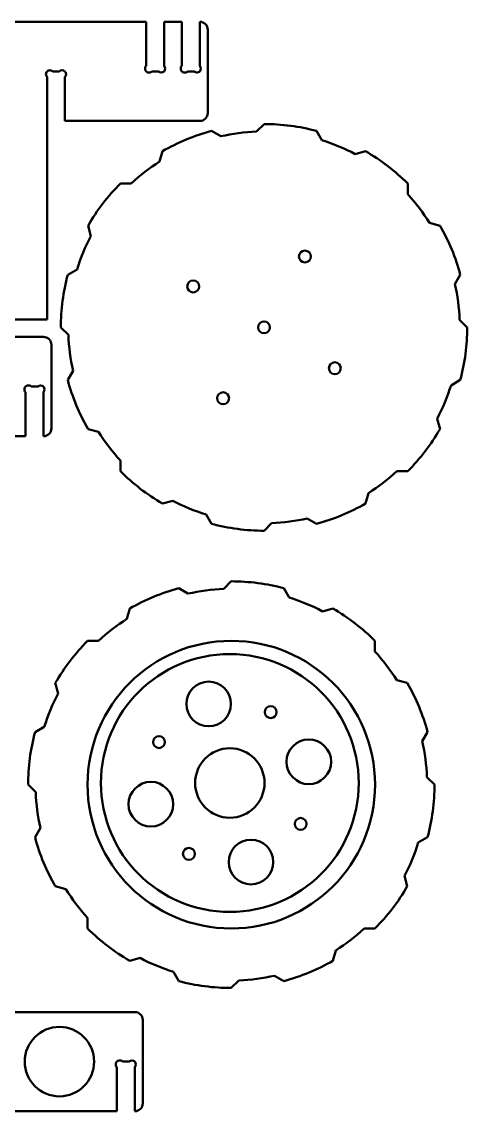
# Model space of a CAD drawing. Header units: millimetres. Extents: x -5696 to 5717, y -1207 to 892.
# Drawn here: x -3218.1 to -3117.9, y -1201.8 to -956.9 of the extents above; entities that cross this region are included whole.
import ezdxf

# ---------------------------------------------------------------- set-up
doc = ezdxf.new("R2010")
doc.units = ezdxf.units.MM
doc.header["$MEASUREMENT"] = 0
doc.layers.add('layer 1', color=7, linetype='Continuous')

msp = doc.modelspace()

# ---------------------------------------------------------------- linework, layer by layer
at = {"layer": 'layer 1', "lineweight": 50}
for points in [[(-3190.0783, -956.9162), (-3190.0783, -956.9162), (-3368.4519, -956.9162), (-3368.4519, -956.9162)], [(-3190.0783, -966.8033), (-3190.0783, -966.8033), (-3190.0783, -956.9162), (-3190.0783, -956.9162)], [(-3186.0649, -956.9162), (-3186.0649, -956.9162), (-3186.0649, -966.8033), (-3186.0649, -966.8033)], [(-3182.0515, -956.9162), (-3182.0515, -956.9162), (-3186.0649, -956.9162), (-3186.0649, -956.9162)], [(-3182.0515, -966.8033), (-3182.0515, -966.8033), (-3182.0515, -956.9162), (-3182.0515, -956.9162)], [(-3178.0381, -956.9162), (-3178.0381, -956.9162), (-3178.0381, -966.8033), (-3178.0381, -966.8033)], [(-3176.2544, -977.4292), (-3176.2544, -977.4292), (-3176.2544, -958.6999), (-3176.2544, -958.6999)], [(-3212.375, -1023.8063), (-3212.375, -1023.8063), (-3212.375, -969.3258), (-3212.375, -969.3258)], [(-3211.1137, -968.0646), (-3211.1137, -968.0646), (-3209.6229, -968.0646), (-3209.6229, -968.0646)], [(-3208.3616, -969.3258), (-3208.3616, -969.3258), (-3208.3616, -979.2129), (-3208.3616, -979.2129)], [(-3187.3262, -968.0646), (-3187.3262, -968.0646), (-3188.817, -968.0646), (-3188.817, -968.0646)], [(-3179.2994, -968.0646), (-3179.2994, -968.0646), (-3180.7902, -968.0646), (-3180.7902, -968.0646)], [(-3208.3616, -979.2129), (-3208.3616, -979.2129), (-3178.0381, -979.2129), (-3178.0381, -979.2129)], [(-3178.0381, -979.2129), (-3177.053, -979.2129), (-3176.2544, -978.4143), (-3176.2544, -977.4292)], [(-3175.4091, -981.4578), (-3179.2675, -982.4917), (-3182.9737, -984.0268), (-3186.4331, -986.0241)], [(-3173.3206, -982.6636), (-3173.3206, -982.6636), (-3175.4091, -981.4578), (-3175.4091, -981.4578)], [(-3165.2842, -981.6056), (-3167.9898, -981.7105), (-3170.68, -982.0646), (-3173.3206, -982.6636)], [(-3163.579, -979.9003), (-3163.579, -979.9003), (-3165.2842, -981.6056), (-3165.2842, -981.6056)], [(-3151.7488, -981.4578), (-3155.6072, -980.424), (-3159.5844, -979.9003), (-3163.579, -979.9003)], [(-3150.543, -983.5463), (-3150.543, -983.5463), (-3151.7488, -981.4578), (-3151.7488, -981.4578)], [(-3143.0543, -986.6483), (-3145.4498, -985.3863), (-3147.9567, -984.3479), (-3150.543, -983.5463)], [(-3186.4331, -986.0241), (-3186.4331, -986.0241), (-3187.0572, -988.3535), (-3187.0572, -988.3535)], [(-3140.7248, -986.0241), (-3140.7248, -986.0241), (-3143.0543, -986.6483), (-3143.0543, -986.6483)], [(-3131.2584, -993.288), (-3134.0829, -990.4634), (-3137.2655, -988.0213), (-3140.7248, -986.0241)], [(-3187.0572, -988.3535), (-3189.3479, -989.7972), (-3191.5006, -991.449), (-3193.4879, -993.288)], [(-3195.8995, -993.288), (-3198.7241, -996.1125), (-3201.1662, -999.2951), (-3203.1634, -1002.7545)], [(-3193.4879, -993.288), (-3193.4879, -993.288), (-3195.8995, -993.288), (-3195.8995, -993.288)], [(-3131.2584, -995.6996), (-3131.2584, -995.6996), (-3131.2584, -993.288), (-3131.2584, -993.288)], [(-3126.3239, -1002.1303), (-3127.7675, -999.8396), (-3129.4194, -997.6869), (-3131.2584, -995.6996)], [(-3203.1634, -1002.7545), (-3203.1634, -1002.7545), (-3202.5392, -1005.0839), (-3202.5392, -1005.0839)], [(-3123.9945, -1002.7545), (-3123.9945, -1002.7545), (-3126.3239, -1002.1303), (-3126.3239, -1002.1303)], [(-3119.4282, -1013.7784), (-3120.4621, -1009.92), (-3121.9972, -1006.2138), (-3123.9945, -1002.7545)], [(-3202.5392, -1005.0839), (-3203.8012, -1007.4795), (-3204.8396, -1009.9863), (-3205.6411, -1012.5726)], [(-3207.7297, -1013.7784), (-3208.7635, -1017.6368), (-3209.2871, -1021.6141), (-3209.2871, -1025.6086)], [(-3205.6411, -1012.5726), (-3205.6411, -1012.5726), (-3207.7297, -1013.7784), (-3207.7297, -1013.7784)], [(-3120.634, -1015.8669), (-3120.634, -1015.8669), (-3119.4282, -1013.7784), (-3119.4282, -1013.7784)], [(-3119.576, -1023.9033), (-3119.6809, -1021.1977), (-3120.035, -1018.5075), (-3120.634, -1015.8669)], [(-3222.3498, -1023.8063), (-3222.3498, -1023.8063), (-3212.375, -1023.8063), (-3212.375, -1023.8063)], [(-3209.2871, -1025.6086), (-3209.2871, -1025.6086), (-3207.5819, -1027.3138), (-3207.5819, -1027.3138)], [(-3117.8707, -1025.6086), (-3117.8707, -1025.6086), (-3119.576, -1023.9033), (-3119.576, -1023.9033)], [(-3119.4282, -1037.4387), (-3118.3944, -1033.5804), (-3117.8708, -1029.6032), (-3117.8707, -1025.6088)], [(-3213.1981, -1027.772), (-3213.1981, -1027.772), (-3243.5216, -1027.772), (-3243.5216, -1027.772)], [(-3207.5819, -1027.3138), (-3207.477, -1030.0195), (-3207.1229, -1032.7096), (-3206.5239, -1035.3502)], [(-3211.4143, -1048.285), (-3211.4143, -1048.285), (-3211.4143, -1029.5558), (-3211.4143, -1029.5558)], [(-3206.5239, -1035.3502), (-3206.5239, -1035.3502), (-3207.7297, -1037.4387), (-3207.7297, -1037.4387)], [(-3207.7297, -1037.4387), (-3206.6958, -1041.2971), (-3205.1607, -1045.0033), (-3203.1634, -1048.4627)], [(-3121.5167, -1038.6445), (-3121.5167, -1038.6445), (-3119.4282, -1037.4387), (-3119.4282, -1037.4387)], [(-3217.2115, -1050.0687), (-3217.2115, -1050.0687), (-3217.2115, -1040.1817), (-3217.2115, -1040.1817)], [(-3215.9502, -1038.9204), (-3215.9502, -1038.9204), (-3214.4594, -1038.9204), (-3214.4594, -1038.9204)], [(-3213.1981, -1040.1817), (-3213.1981, -1040.1817), (-3213.1981, -1050.0687), (-3213.1981, -1050.0687)], [(-3124.6187, -1046.1332), (-3123.3566, -1043.7377), (-3122.3183, -1041.2308), (-3121.5167, -1038.6445)], [(-3123.9945, -1048.4627), (-3123.9945, -1048.4627), (-3124.6187, -1046.1332), (-3124.6187, -1046.1332)], [(-3221.2249, -1050.0687), (-3221.2249, -1050.0687), (-3217.2115, -1050.0687), (-3217.2115, -1050.0687)], [(-3213.1981, -1050.0687), (-3212.2129, -1050.0687), (-3211.4143, -1049.2701), (-3211.4143, -1048.285)], [(-3203.1634, -1048.4627), (-3203.1634, -1048.4627), (-3200.834, -1049.0869), (-3200.834, -1049.0869)], [(-3200.834, -1049.0869), (-3199.3904, -1051.3775), (-3197.7386, -1053.5302), (-3195.8995, -1055.5175)], [(-3131.2584, -1057.9292), (-3128.4338, -1055.1046), (-3125.9917, -1051.922), (-3123.9945, -1048.4627)], [(-3195.8995, -1055.5175), (-3195.8995, -1055.5175), (-3195.8995, -1057.9292), (-3195.8995, -1057.9292)], [(-3195.8995, -1057.9292), (-3193.075, -1060.7537), (-3189.8924, -1063.1958), (-3186.4331, -1065.193)], [(-3140.1007, -1062.8636), (-3137.81, -1061.42), (-3135.6573, -1059.7682), (-3133.67, -1057.9292)], [(-3133.67, -1057.9292), (-3133.67, -1057.9292), (-3131.2584, -1057.9292), (-3131.2584, -1057.9292)], [(-3186.4331, -1065.193), (-3186.4331, -1065.193), (-3184.1036, -1064.5689), (-3184.1036, -1064.5689)], [(-3184.1036, -1064.5689), (-3181.708, -1065.8309), (-3179.2012, -1066.8692), (-3176.6149, -1067.6708)], [(-3151.7488, -1069.7593), (-3147.8904, -1068.7255), (-3144.1842, -1067.1903), (-3140.7248, -1065.193)], [(-3140.7248, -1065.193), (-3140.7248, -1065.193), (-3140.1007, -1062.8636), (-3140.1007, -1062.8636)], [(-3176.6149, -1067.6708), (-3176.6149, -1067.6708), (-3175.4091, -1069.7593), (-3175.4091, -1069.7593)], [(-3175.4091, -1069.7593), (-3171.5507, -1070.7932), (-3167.5735, -1071.3168), (-3163.579, -1071.3168)], [(-3163.579, -1071.3168), (-3163.579, -1071.3168), (-3161.8737, -1069.6115), (-3161.8737, -1069.6115)], [(-3161.8737, -1069.6115), (-3159.168, -1069.5067), (-3156.4779, -1069.1525), (-3153.8373, -1068.5535)], [(-3153.8373, -1068.5535), (-3153.8373, -1068.5535), (-3151.7488, -1069.7593), (-3151.7488, -1069.7593)], [(-3182.7687, -1084.2545), (-3186.6271, -1085.2883), (-3190.3333, -1086.8235), (-3193.7927, -1088.8208)], [(-3180.6802, -1085.4603), (-3180.6802, -1085.4603), (-3182.7687, -1084.2545), (-3182.7687, -1084.2545)], [(-3172.6439, -1084.4023), (-3175.3494, -1084.5072), (-3178.0396, -1084.8613), (-3180.6802, -1085.4603)], [(-3170.9386, -1082.697), (-3170.9386, -1082.697), (-3172.6439, -1084.4023), (-3172.6439, -1084.4023)], [(-3159.1084, -1084.2545), (-3162.9668, -1083.2206), (-3166.9441, -1082.697), (-3170.9386, -1082.697)], [(-3157.9026, -1086.343), (-3157.9026, -1086.343), (-3159.1084, -1084.2545), (-3159.1084, -1084.2545)], [(-3150.4139, -1089.4449), (-3152.8095, -1088.1829), (-3155.3163, -1087.1446), (-3157.9026, -1086.343)], [(-3193.7927, -1088.8208), (-3193.7927, -1088.8208), (-3194.4168, -1091.1502), (-3194.4168, -1091.1502)], [(-3148.0844, -1088.8208), (-3148.0844, -1088.8208), (-3150.4139, -1089.4449), (-3150.4139, -1089.4449)], [(-3138.618, -1096.0846), (-3141.4425, -1093.2601), (-3144.6251, -1090.818), (-3148.0844, -1088.8208)], [(-3194.4168, -1091.1502), (-3196.7076, -1092.5938), (-3198.8602, -1094.2456), (-3200.8475, -1096.0846)], [(-3203.2591, -1096.0846), (-3206.0837, -1098.9092), (-3208.5258, -1102.0918), (-3210.523, -1105.5511)], [(-3200.8475, -1096.0846), (-3200.8475, -1096.0846), (-3203.2591, -1096.0846), (-3203.2591, -1096.0846)], [(-3138.618, -1098.4963), (-3138.618, -1098.4963), (-3138.618, -1096.0846), (-3138.618, -1096.0846)], [(-3133.6836, -1104.927), (-3135.1272, -1102.6362), (-3136.779, -1100.4836), (-3138.618, -1098.4963)], [(-3210.523, -1105.5511), (-3210.523, -1105.5511), (-3209.8989, -1107.8806), (-3209.8989, -1107.8806)], [(-3131.3541, -1105.5511), (-3131.3541, -1105.5511), (-3133.6836, -1104.927), (-3133.6836, -1104.927)], [(-3126.7878, -1116.5751), (-3127.8217, -1112.7167), (-3129.3568, -1109.0105), (-3131.3541, -1105.5511)], [(-3209.8989, -1107.8806), (-3211.1609, -1110.2761), (-3212.1992, -1112.783), (-3213.0008, -1115.3693)], [(-3215.0893, -1116.5751), (-3216.1232, -1120.4335), (-3216.6468, -1124.4107), (-3216.6468, -1128.4052)], [(-3213.0008, -1115.3693), (-3213.0008, -1115.3693), (-3215.0893, -1116.5751), (-3215.0893, -1116.5751)], [(-3127.9936, -1118.6636), (-3127.9936, -1118.6636), (-3126.7878, -1116.5751), (-3126.7878, -1116.5751)], [(-3126.9356, -1126.6999), (-3127.0405, -1123.9943), (-3127.3947, -1121.3042), (-3127.9936, -1118.6636)], [(-3216.6468, -1128.4052), (-3216.6468, -1128.4052), (-3214.9415, -1130.1105), (-3214.9415, -1130.1105)], [(-3125.2303, -1128.4052), (-3125.2303, -1128.4052), (-3126.9356, -1126.6999), (-3126.9356, -1126.6999)], [(-3126.7878, -1140.2354), (-3125.754, -1136.3771), (-3125.2304, -1132.3999), (-3125.2303, -1128.4055)], [(-3214.9415, -1130.1105), (-3214.8366, -1132.8161), (-3214.4825, -1135.5063), (-3213.8835, -1138.1468)], [(-3213.8835, -1138.1468), (-3213.8835, -1138.1468), (-3215.0893, -1140.2354), (-3215.0893, -1140.2354)], [(-3215.0893, -1140.2354), (-3214.0555, -1144.0938), (-3212.5203, -1147.8), (-3210.523, -1151.2593)], [(-3128.8764, -1141.4412), (-3128.8764, -1141.4412), (-3126.7878, -1140.2354), (-3126.7878, -1140.2354)], [(-3131.9783, -1148.9299), (-3130.7163, -1146.5343), (-3129.6779, -1144.0275), (-3128.8764, -1141.4412)], [(-3131.3541, -1151.2593), (-3131.3541, -1151.2593), (-3131.9783, -1148.9299), (-3131.9783, -1148.9299)], [(-3210.523, -1151.2593), (-3210.523, -1151.2593), (-3208.1936, -1151.8835), (-3208.1936, -1151.8835)], [(-3208.1936, -1151.8835), (-3206.75, -1154.1742), (-3205.0982, -1156.3269), (-3203.2591, -1158.3142)], [(-3138.618, -1160.7258), (-3135.7934, -1157.9013), (-3133.3513, -1154.7187), (-3131.3541, -1151.2593)], [(-3203.2591, -1158.3142), (-3203.2591, -1158.3142), (-3203.2591, -1160.7258), (-3203.2591, -1160.7258)], [(-3203.2591, -1160.7258), (-3200.4346, -1163.5504), (-3197.252, -1165.9925), (-3193.7927, -1167.9897)], [(-3147.4603, -1165.6602), (-3145.1696, -1164.2166), (-3143.0169, -1162.5648), (-3141.0296, -1160.7258)], [(-3141.0296, -1160.7258), (-3141.0296, -1160.7258), (-3138.618, -1160.7258), (-3138.618, -1160.7258)], [(-3148.0844, -1167.9897), (-3148.0844, -1167.9897), (-3147.4603, -1165.6602), (-3147.4603, -1165.6602)], [(-3193.7927, -1167.9897), (-3193.7927, -1167.9897), (-3191.4632, -1167.3655), (-3191.4632, -1167.3655)], [(-3191.4632, -1167.3655), (-3189.0677, -1168.6275), (-3186.5608, -1169.6659), (-3183.9745, -1170.4674)], [(-3159.1084, -1172.556), (-3155.25, -1171.5221), (-3151.5438, -1169.987), (-3148.0844, -1167.9897)], [(-3183.9745, -1170.4674), (-3183.9745, -1170.4674), (-3182.7687, -1172.556), (-3182.7687, -1172.556)], [(-3182.7687, -1172.556), (-3178.9103, -1173.5898), (-3174.9331, -1174.1135), (-3170.9386, -1174.1135)], [(-3170.9386, -1174.1135), (-3170.9386, -1174.1135), (-3169.2333, -1172.4082), (-3169.2333, -1172.4082)], [(-3169.2333, -1172.4082), (-3166.5277, -1172.3033), (-3163.8375, -1171.9491), (-3161.197, -1171.3502)], [(-3161.197, -1171.3502), (-3161.197, -1171.3502), (-3159.1084, -1172.556), (-3159.1084, -1172.556)], [(-3192.6488, -1179.5147), (-3192.6488, -1179.5147), (-3222.9723, -1179.5147), (-3222.9723, -1179.5147)], [(-3190.865, -1200.0277), (-3190.865, -1200.0277), (-3190.865, -1181.2985), (-3190.865, -1181.2985)], [(-3196.6622, -1201.8114), (-3196.6622, -1201.8114), (-3196.6622, -1191.9244), (-3196.6622, -1191.9244)], [(-3195.4009, -1190.6631), (-3195.4009, -1190.6631), (-3193.91, -1190.6631), (-3193.91, -1190.6631)], [(-3192.6488, -1191.9244), (-3192.6488, -1191.9244), (-3192.6488, -1201.8114), (-3192.6488, -1201.8114)], [(-3237.3952, -1201.8114), (-3237.3952, -1201.8114), (-3196.6622, -1201.8114), (-3196.6622, -1201.8114)], [(-3192.6488, -1201.8114), (-3191.6636, -1201.8114), (-3190.865, -1201.0128), (-3190.865, -1200.0277)]]:
    msp.add_open_spline(points, degree=3, dxfattribs=at)
for points, knots in [([(-3176.2544, -958.6999), (-3176.2544, -958.2268), (-3176.4423, -957.7732), (-3176.7768, -957.4386), (-3176.7768, -957.4386), (-3177.1114, -957.1041), (-3177.565, -956.9162), (-3178.0381, -956.9162)], [0, 0, 0, 0, 0.33333333, 0.33333333, 0.33333333, 0.33333333, 1, 1, 1, 1]), ([(-3190.0783, -966.8033), (-3190.3036, -967.0286), (-3190.3916, -967.3569), (-3190.3092, -967.6647), (-3190.3092, -967.6647), (-3190.2267, -967.9725), (-3189.9863, -968.2129), (-3189.6785, -968.2954), (-3189.6785, -968.2954), (-3189.3707, -968.3778), (-3189.0424, -968.2899), (-3188.817, -968.0646)], [0, 0, 0, 0, 0.25, 0.25, 0.25, 0.25, 0.5, 0.5, 0.5, 0.5, 1, 1, 1, 1]), ([(-3187.3262, -968.0646), (-3186.9779, -968.4128), (-3186.4132, -968.4128), (-3186.0649, -968.0646), (-3186.0649, -968.0646), (-3185.7166, -967.7163), (-3185.7166, -967.1515), (-3186.0649, -966.8033)], [0, 0, 0, 0, 0.33333333, 0.33333333, 0.33333333, 0.33333333, 1, 1, 1, 1]), ([(-3182.0515, -966.8033), (-3182.2768, -967.0286), (-3182.3648, -967.3569), (-3182.2824, -967.6647), (-3182.2824, -967.6647), (-3182.1999, -967.9725), (-3181.9595, -968.2129), (-3181.6517, -968.2954), (-3181.6517, -968.2954), (-3181.3439, -968.3778), (-3181.0155, -968.2899), (-3180.7902, -968.0646)], [0, 0, 0, 0, 0.25, 0.25, 0.25, 0.25, 0.5, 0.5, 0.5, 0.5, 1, 1, 1, 1]), ([(-3179.2994, -968.0646), (-3178.9511, -968.4128), (-3178.3864, -968.4128), (-3178.0381, -968.0646), (-3178.0381, -968.0646), (-3177.6898, -967.7163), (-3177.6898, -967.1515), (-3178.0381, -966.8033)], [0, 0, 0, 0, 0.33333333, 0.33333333, 0.33333333, 0.33333333, 1, 1, 1, 1]), ([(-3211.1137, -968.0646), (-3211.339, -967.8392), (-3211.6674, -967.7512), (-3211.9752, -967.8337), (-3211.9752, -967.8337), (-3212.283, -967.9162), (-3212.5234, -968.1566), (-3212.6059, -968.4644), (-3212.6059, -968.4644), (-3212.6883, -968.7721), (-3212.6003, -969.1005), (-3212.375, -969.3258)], [0, 0, 0, 0, 0.25, 0.25, 0.25, 0.25, 0.5, 0.5, 0.5, 0.5, 1, 1, 1, 1]), ([(-3208.3616, -969.3258), (-3208.0133, -968.9775), (-3208.0133, -968.4128), (-3208.3616, -968.0646), (-3208.3616, -968.0646), (-3208.7099, -967.7163), (-3209.2746, -967.7163), (-3209.6229, -968.0646)], [0, 0, 0, 0, 0.33333333, 0.33333333, 0.33333333, 0.33333333, 1, 1, 1, 1]), ([(-3153.0438, -1009.6782), (-3153.0438, -1008.9394), (-3153.6427, -1008.3404), (-3154.3816, -1008.3404), (-3154.3816, -1008.3404), (-3155.1204, -1008.3404), (-3155.7194, -1008.9394), (-3155.7194, -1009.6782), (-3155.7194, -1009.6782), (-3155.7194, -1010.4171), (-3155.1204, -1011.016), (-3154.3816, -1011.016), (-3154.3816, -1011.016), (-3153.6427, -1011.016), (-3153.0438, -1010.4171), (-3153.0438, -1009.6782)], [0, 0, 0, 0, 0.2, 0.2, 0.2, 0.2, 0.4, 0.4, 0.4, 0.4, 0.6, 0.6, 0.6, 0.6, 1, 1, 1, 1]), ([(-3178.1715, -1016.4112), (-3178.1715, -1015.6723), (-3178.7704, -1015.0734), (-3179.5093, -1015.0734), (-3179.5093, -1015.0734), (-3180.2481, -1015.0734), (-3180.8471, -1015.6723), (-3180.8471, -1016.4112), (-3180.8471, -1016.4112), (-3180.8471, -1017.15), (-3180.2481, -1017.749), (-3179.5093, -1017.749), (-3179.5093, -1017.749), (-3178.7704, -1017.749), (-3178.1715, -1017.15), (-3178.1715, -1016.4112)], [0, 0, 0, 0, 0.2, 0.2, 0.2, 0.2, 0.4, 0.4, 0.4, 0.4, 0.6, 0.6, 0.6, 0.6, 1, 1, 1, 1]), ([(-3162.2412, -1025.6086), (-3162.2412, -1024.8697), (-3162.8401, -1024.2708), (-3163.579, -1024.2708), (-3163.579, -1024.2708), (-3164.3178, -1024.2708), (-3164.9168, -1024.8697), (-3164.9168, -1025.6086), (-3164.9168, -1025.6086), (-3164.9168, -1026.3474), (-3164.3178, -1026.9464), (-3163.579, -1026.9464), (-3163.579, -1026.9464), (-3162.8401, -1026.9464), (-3162.2412, -1026.3474), (-3162.2412, -1025.6086)], [0, 0, 0, 0, 0.2, 0.2, 0.2, 0.2, 0.4, 0.4, 0.4, 0.4, 0.6, 0.6, 0.6, 0.6, 1, 1, 1, 1]), ([(-3211.4143, -1029.5558), (-3211.4143, -1029.0827), (-3211.6023, -1028.629), (-3211.9368, -1028.2945), (-3211.9368, -1028.2945), (-3212.2713, -1027.96), (-3212.725, -1027.772), (-3213.1981, -1027.772)], [0, 0, 0, 0, 0.33333333, 0.33333333, 0.33333333, 0.33333333, 1, 1, 1, 1]), ([(-3146.3108, -1034.806), (-3146.3108, -1034.0671), (-3146.9098, -1033.4682), (-3147.6486, -1033.4682), (-3147.6486, -1033.4682), (-3148.3875, -1033.4682), (-3148.9864, -1034.0671), (-3148.9864, -1034.806), (-3148.9864, -1034.806), (-3148.9864, -1035.5448), (-3148.3875, -1036.1438), (-3147.6486, -1036.1438), (-3147.6486, -1036.1438), (-3146.9098, -1036.1438), (-3146.3108, -1035.5448), (-3146.3108, -1034.806)], [0, 0, 0, 0, 0.2, 0.2, 0.2, 0.2, 0.4, 0.4, 0.4, 0.4, 0.6, 0.6, 0.6, 0.6, 1, 1, 1, 1]), ([(-3215.9502, -1038.9204), (-3216.1755, -1038.6951), (-3216.5039, -1038.6071), (-3216.8117, -1038.6895), (-3216.8117, -1038.6895), (-3217.1194, -1038.772), (-3217.3598, -1039.0124), (-3217.4423, -1039.3202), (-3217.4423, -1039.3202), (-3217.5248, -1039.628), (-3217.4368, -1039.9564), (-3217.2115, -1040.1817)], [0, 0, 0, 0, 0.25, 0.25, 0.25, 0.25, 0.5, 0.5, 0.5, 0.5, 1, 1, 1, 1]), ([(-3213.1981, -1040.1817), (-3212.8498, -1039.8334), (-3212.8498, -1039.2687), (-3213.1981, -1038.9204), (-3213.1981, -1038.9204), (-3213.5464, -1038.5721), (-3214.1111, -1038.5721), (-3214.4594, -1038.9204)], [0, 0, 0, 0, 0.33333333, 0.33333333, 0.33333333, 0.33333333, 1, 1, 1, 1]), ([(-3171.4385, -1041.5389), (-3171.4385, -1040.8001), (-3172.0375, -1040.2011), (-3172.7763, -1040.2011), (-3172.7763, -1040.2011), (-3173.5152, -1040.2011), (-3174.1141, -1040.8), (-3174.1141, -1041.5389), (-3174.1141, -1041.5389), (-3174.1141, -1042.2778), (-3173.5152, -1042.8767), (-3172.7763, -1042.8767), (-3172.7763, -1042.8767), (-3172.0375, -1042.8767), (-3171.4385, -1042.2778), (-3171.4385, -1041.5389)], [0, 0, 0, 0, 0.2, 0.2, 0.2, 0.2, 0.4, 0.4, 0.4, 0.4, 0.6, 0.6, 0.6, 0.6, 1, 1, 1, 1]), ([(-3138.6084, -1128.4052), (-3138.6084, -1110.5498), (-3153.0831, -1096.0751), (-3170.9385, -1096.075), (-3170.9385, -1096.075), (-3188.794, -1096.075), (-3203.2687, -1110.5497), (-3203.2688, -1128.4051), (-3203.2688, -1128.4051), (-3203.2688, -1146.2606), (-3188.7941, -1160.7354), (-3170.9387, -1160.7354), (-3170.9387, -1160.7354), (-3153.0832, -1160.7355), (-3138.6085, -1146.2609), (-3138.6084, -1128.4054)], [0, 0, 0, 0, 0.2, 0.2, 0.2, 0.2, 0.4, 0.4, 0.4, 0.4, 0.6, 0.6, 0.6, 0.6, 1, 1, 1, 1]), ([(-3142.2847, -1128.0317), (-3142.2847, -1112.0234), (-3155.262, -1099.0461), (-3171.2704, -1099.046), (-3171.2704, -1099.046), (-3187.2787, -1099.046), (-3200.2561, -1112.0233), (-3200.2561, -1128.0317), (-3200.2561, -1128.0317), (-3200.2561, -1144.04), (-3187.2788, -1157.0174), (-3171.2705, -1157.0174), (-3171.2705, -1157.0174), (-3155.2622, -1157.0175), (-3142.2848, -1144.0402), (-3142.2847, -1128.0319)], [0, 0, 0, 0, 0.2, 0.2, 0.2, 0.2, 0.4, 0.4, 0.4, 0.4, 0.6, 0.6, 0.6, 0.6, 1, 1, 1, 1]), ([(-3171.0145, -1110.2638), (-3171.0145, -1107.4931), (-3173.2606, -1105.247), (-3176.0313, -1105.247), (-3176.0313, -1105.247), (-3178.802, -1105.247), (-3181.0481, -1107.4931), (-3181.0481, -1110.2638), (-3181.0481, -1110.2638), (-3181.0481, -1113.0344), (-3178.802, -1115.2805), (-3176.0313, -1115.2805), (-3176.0313, -1115.2805), (-3173.2606, -1115.2805), (-3171.0146, -1113.0345), (-3171.0145, -1110.2638)], [0, 0, 0, 0, 0.2, 0.2, 0.2, 0.2, 0.4, 0.4, 0.4, 0.4, 0.6, 0.6, 0.6, 0.6, 1, 1, 1, 1]), ([(-3160.7352, -1112.1014), (-3160.7352, -1111.3626), (-3161.3342, -1110.7636), (-3162.073, -1110.7636), (-3162.073, -1110.7636), (-3162.8119, -1110.7636), (-3163.4108, -1111.3626), (-3163.4108, -1112.1014), (-3163.4108, -1112.1014), (-3163.4108, -1112.8402), (-3162.8119, -1113.4392), (-3162.073, -1113.4392), (-3162.073, -1113.4392), (-3161.3342, -1113.4392), (-3160.7352, -1112.8402), (-3160.7352, -1112.1014)], [0, 0, 0, 0, 0.2, 0.2, 0.2, 0.2, 0.4, 0.4, 0.4, 0.4, 0.6, 0.6, 0.6, 0.6, 1, 1, 1, 1]), ([(-3185.8629, -1118.8344), (-3185.8629, -1118.0955), (-3186.4619, -1117.4966), (-3187.2007, -1117.4966), (-3187.2007, -1117.4966), (-3187.9396, -1117.4966), (-3188.5385, -1118.0955), (-3188.5385, -1118.8344), (-3188.5385, -1118.8344), (-3188.5385, -1119.5732), (-3187.9396, -1120.1722), (-3187.2007, -1120.1722), (-3187.2007, -1120.1722), (-3186.4619, -1120.1722), (-3185.8629, -1119.5732), (-3185.8629, -1118.8344)], [0, 0, 0, 0, 0.2, 0.2, 0.2, 0.2, 0.4, 0.4, 0.4, 0.4, 0.6, 0.6, 0.6, 0.6, 1, 1, 1, 1]), ([(-3148.4857, -1123.2708), (-3148.4857, -1120.5001), (-3150.7317, -1118.2541), (-3153.5024, -1118.2541), (-3153.5024, -1118.2541), (-3156.2731, -1118.2541), (-3158.5192, -1120.5001), (-3158.5192, -1123.2708), (-3158.5192, -1123.2708), (-3158.5192, -1126.0415), (-3156.2731, -1128.2876), (-3153.5024, -1128.2876), (-3153.5024, -1128.2876), (-3150.7318, -1128.2876), (-3148.4857, -1126.0415), (-3148.4857, -1123.2708)], [0, 0, 0, 0, 0.2, 0.2, 0.2, 0.2, 0.4, 0.4, 0.4, 0.4, 0.6, 0.6, 0.6, 0.6, 1, 1, 1, 1]), ([(-3163.4666, -1128.0317), (-3163.4666, -1123.7218), (-3166.9604, -1120.2279), (-3171.2704, -1120.2279), (-3171.2704, -1120.2279), (-3175.5803, -1120.2279), (-3179.0742, -1123.7218), (-3179.0742, -1128.0317), (-3179.0742, -1128.0317), (-3179.0742, -1132.3417), (-3175.5803, -1135.8356), (-3171.2704, -1135.8356), (-3171.2704, -1135.8356), (-3166.9605, -1135.8356), (-3163.4666, -1132.3417), (-3163.4666, -1128.0318)], [0, 0, 0, 0, 0.2, 0.2, 0.2, 0.2, 0.4, 0.4, 0.4, 0.4, 0.6, 0.6, 0.6, 0.6, 1, 1, 1, 1]), ([(-3184.0216, -1132.7927), (-3184.0216, -1130.022), (-3186.2677, -1127.7759), (-3189.0384, -1127.7759), (-3189.0384, -1127.7759), (-3191.809, -1127.7759), (-3194.0551, -1130.022), (-3194.0551, -1132.7926), (-3194.0551, -1132.7926), (-3194.0551, -1135.5633), (-3191.8091, -1137.8094), (-3189.0384, -1137.8094), (-3189.0384, -1137.8094), (-3186.2677, -1137.8094), (-3184.0216, -1135.5634), (-3184.0216, -1132.7927)], [0, 0, 0, 0, 0.2, 0.2, 0.2, 0.2, 0.4, 0.4, 0.4, 0.4, 0.6, 0.6, 0.6, 0.6, 1, 1, 1, 1]), ([(-3154.0023, -1137.2291), (-3154.0023, -1136.4903), (-3154.6012, -1135.8913), (-3155.3401, -1135.8913), (-3155.3401, -1135.8913), (-3156.0789, -1135.8913), (-3156.6779, -1136.4903), (-3156.6779, -1137.2291), (-3156.6779, -1137.2291), (-3156.6779, -1137.968), (-3156.0789, -1138.5669), (-3155.3401, -1138.5669), (-3155.3401, -1138.5669), (-3154.6012, -1138.5669), (-3154.0023, -1137.968), (-3154.0023, -1137.2291)], [0, 0, 0, 0, 0.2, 0.2, 0.2, 0.2, 0.4, 0.4, 0.4, 0.4, 0.6, 0.6, 0.6, 0.6, 1, 1, 1, 1]), ([(-3161.4927, -1145.7997), (-3161.4927, -1143.0291), (-3163.7388, -1140.783), (-3166.5095, -1140.783), (-3166.5095, -1140.783), (-3169.2802, -1140.783), (-3171.5262, -1143.029), (-3171.5262, -1145.7997), (-3171.5262, -1145.7997), (-3171.5262, -1148.5704), (-3169.2802, -1150.8165), (-3166.5095, -1150.8165), (-3166.5095, -1150.8165), (-3163.7388, -1150.8165), (-3161.4927, -1148.5704), (-3161.4927, -1145.7998)], [0, 0, 0, 0, 0.2, 0.2, 0.2, 0.2, 0.4, 0.4, 0.4, 0.4, 0.6, 0.6, 0.6, 0.6, 1, 1, 1, 1]), ([(-3179.13, -1143.9621), (-3179.13, -1143.2232), (-3179.7289, -1142.6243), (-3180.4678, -1142.6243), (-3180.4678, -1142.6243), (-3181.2066, -1142.6243), (-3181.8056, -1143.2232), (-3181.8056, -1143.9621), (-3181.8056, -1143.9621), (-3181.8056, -1144.7009), (-3181.2066, -1145.2999), (-3180.4678, -1145.2999), (-3180.4678, -1145.2999), (-3179.7289, -1145.2999), (-3179.13, -1144.7009), (-3179.13, -1143.9621)], [0, 0, 0, 0, 0.2, 0.2, 0.2, 0.2, 0.4, 0.4, 0.4, 0.4, 0.6, 0.6, 0.6, 0.6, 1, 1, 1, 1]), ([(-3190.865, -1181.2985), (-3190.865, -1180.8254), (-3191.0529, -1180.3717), (-3191.3875, -1180.0372), (-3191.3875, -1180.0372), (-3191.722, -1179.7027), (-3192.1757, -1179.5147), (-3192.6488, -1179.5147)], [0, 0, 0, 0, 0.33333333, 0.33333333, 0.33333333, 0.33333333, 1, 1, 1, 1]), ([(-3201.7904, -1190.6631), (-3201.7904, -1186.3532), (-3205.2843, -1182.8593), (-3209.5942, -1182.8592), (-3209.5942, -1182.8592), (-3213.9042, -1182.8592), (-3217.3981, -1186.3531), (-3217.3981, -1190.6631), (-3217.3981, -1190.6631), (-3217.3981, -1194.973), (-3213.9042, -1198.4669), (-3209.5943, -1198.4669), (-3209.5943, -1198.4669), (-3205.2843, -1198.4669), (-3201.7904, -1194.9731), (-3201.7904, -1190.6631)], [0, 0, 0, 0, 0.2, 0.2, 0.2, 0.2, 0.4, 0.4, 0.4, 0.4, 0.6, 0.6, 0.6, 0.6, 1, 1, 1, 1]), ([(-3195.4009, -1190.6631), (-3195.6262, -1190.4378), (-3195.9546, -1190.3498), (-3196.2623, -1190.4323), (-3196.2623, -1190.4323), (-3196.5701, -1190.5147), (-3196.8105, -1190.7551), (-3196.893, -1191.0629), (-3196.893, -1191.0629), (-3196.9755, -1191.3707), (-3196.8875, -1191.6991), (-3196.6622, -1191.9244)], [0, 0, 0, 0, 0.25, 0.25, 0.25, 0.25, 0.5, 0.5, 0.5, 0.5, 1, 1, 1, 1]), ([(-3192.6488, -1191.9244), (-3192.3005, -1191.5761), (-3192.3005, -1191.0114), (-3192.6488, -1190.6631), (-3192.6488, -1190.6631), (-3192.9971, -1190.3148), (-3193.5617, -1190.3148), (-3193.91, -1190.6631)], [0, 0, 0, 0, 0.33333333, 0.33333333, 0.33333333, 0.33333333, 1, 1, 1, 1])]:
    msp.add_open_spline(points, degree=3, knots=knots, dxfattribs=at)

doc.saveas('drawing.dxf')
